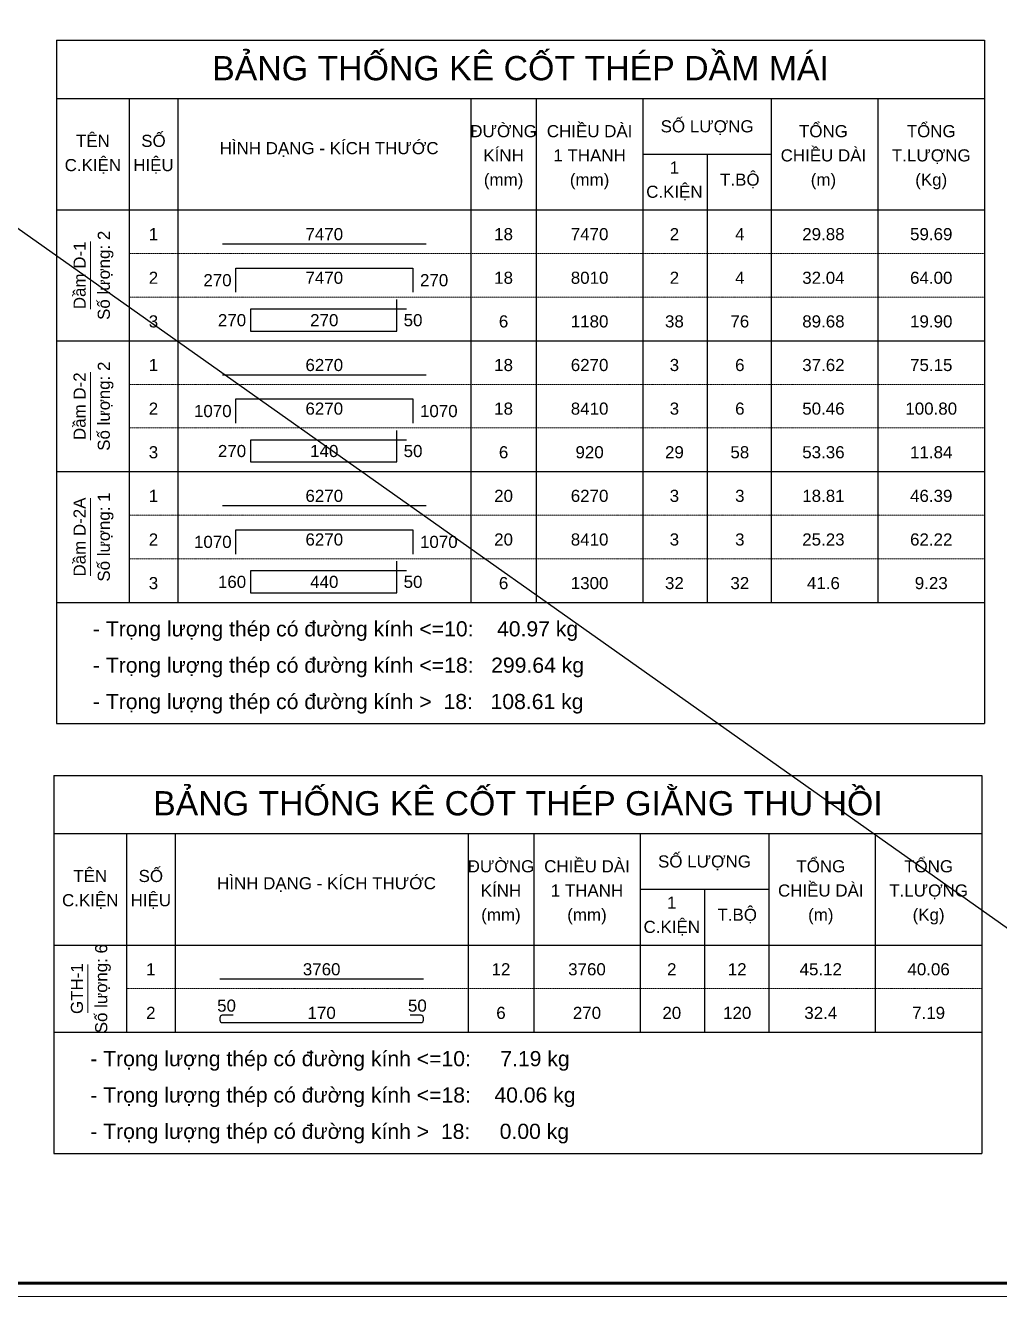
# Model space of a CAD drawing. Header units: millimetres. Extents: x -182770 to 489476, y -561170 to -280028.
# Drawn here: x 394171 to 404223, y -533379 to -520264 of the extents above; entities that cross this region are included whole.
import ezdxf
from ezdxf.enums import TextEntityAlignment as Align

# ---------------------------------------------------------------- set-up
doc = ezdxf.new("R2010")
doc.units = ezdxf.units.MM
doc.header["$MEASUREMENT"] = 0
doc.linetypes.add('HIDDEN', pattern=[0.375, 0.25, -0.125])
doc.layers.get('Defpoints').update_dxf_attribs({"color": 1})
doc.layers.add('KCS_Plotter', color=11, linetype='Continuous', plot=False)
for name, color, linetype, lineweight in [('Khungten_LCDI', 7, 'Continuous', 5), ('LC MANH DUT', 35, 'HIDDEN', 5), ('LC Net dam 1', 30, 'Continuous', 30), ('LC Net thay', 63, 'Continuous', 25), ('LC Text1', 3, 'Continuous', 20)]:
    doc.layers.add(name, color=color, linetype=linetype, lineweight=lineweight)
doc.styles.add('Hoa', font='micross.ttf')
doc.styles.add('Khungten', font='VHAVAN.TTF', dxfattribs={"width": 0.9, "height": 5000})
doc.styles.add('LC 1', font='VHAVANB.TTF')
doc.styles.add('Thuong', font='micross.ttf')
doc.styles.add('Title', font='VHBLACK.TTF', dxfattribs={"width": 0.8})

# ---------------------------------------------------------------- blocks, each defined once
blk = doc.blocks.new('lcdi fix')
at = {"layer": 'Defpoints', "lineweight": 0}
blk.add_lwpolyline([(-1200, -14850), (-1200, 14850), (40800, 14850), (40800, -14850)], close=True, dxfattribs=at)
at = {"layer": 'Khungten_LCDI', "color": 5, "lineweight": 60}
blk.add_lwpolyline([(0, -14650), (0, 14650), (40600, 14650), (40600, -14650)], close=True, dxfattribs=at)
at = {"color": 7, "style": 'Khungten', "width": 0.8}
for tag, p in [('REVISION', (39499, -10746)), ('NGAYHT', (39546, -11609))]:
    blk.add_attdef(tag, text='', height=200, dxfattribs=at).set_placement(p, align=Align.CENTER)
at = {"layer": 'LC Text1', "color": 3, "style": 'LC 1', "width": 1.834006}
for tag, p, p2 in [('TENBANVE1', (36913, -8886), (40339, -8886)), ('TENBANVE2', (36913, -9562), (40339, -9562))]:
    blk.add_attdef(tag, text='', height=250, dxfattribs=at).set_placement(p, p2, align=Align.FIT)
at = {"layer": 'LC Text1', "style": 'Title', "width": 0.7}
blk.add_attdef('SOBANVE', text='', height=250, dxfattribs=at).set_placement((39562, -13896), align=Align.CENTER)

msp = doc.modelspace()

# ---------------------------------------------------------------- linework, layer by layer
at = {"layer": 'KCS_Plotter', "ltscale": 250}
msp.add_line((380276.1, -512588.8), (409676.1, -533378.8), dxfattribs=at)
at = {"layer": 'LC MANH DUT'}
for p, q in [((395242.6, -522617.8), (404067.6, -522617.8)), ((395242.6, -523067.8), (404067.6, -523067.8)), ((395242.6, -523517.8), (404067.6, -523517.8)), ((395242.6, -523967.8), (404067.6, -523967.8)), ((395242.6, -524417.8), (404067.6, -524417.8)), ((395242.6, -524867.8), (404067.6, -524867.8)), ((395242.6, -525317.8), (404067.6, -525317.8)), ((395242.6, -525767.8), (404067.6, -525767.8)), ((395242.6, -526217.8), (404067.6, -526217.8)), ((395215.5, -530202), (404040.5, -530202)), ((395215.5, -530652), (404040.5, -530652))]:
    msp.add_line(p, q, dxfattribs=at)
at = {"layer": 'LC Net dam 1'}
for points in [[(396205.1, -522517.8), (398305.1, -522517.8)], [(396342.6, -523017.8), (396342.6, -522767.8), (398167.6, -522767.8), (398167.6, -523017.8)], [(398105.1, -523192.8), (396492.6, -523192.8), (396492.6, -523417.8), (398005.1, -523417.8), (398005.1, -523092.8)], [(396205.1, -523867.8), (398305.1, -523867.8)], [(396342.6, -524367.8), (396342.6, -524117.8), (398167.6, -524117.8), (398167.6, -524367.8)], [(398105.1, -524542.8), (396492.6, -524542.8), (396492.6, -524767.8), (398005.1, -524767.8), (398005.1, -524442.8)], [(396205.1, -525217.8), (398305.1, -525217.8)], [(396342.6, -525717.8), (396342.6, -525467.8), (398167.6, -525467.8), (398167.6, -525717.8)], [(398105.1, -525892.8), (396492.6, -525892.8), (396492.6, -526117.8), (398005.1, -526117.8), (398005.1, -525792.8)], [(396178, -530102), (398278, -530102)]]:
    msp.add_lwpolyline(points, dxfattribs=at)
msp.add_lwpolyline([(396315.5, -530477), (396203, -530477, 0.4142136), (396178, -530502), (396178, -530527, 0.4142136), (396203, -530552), (398253, -530552, 0.4142136), (398278, -530527), (398278, -530502, 0.4142136), (398253, -530477), (398140.5, -530477)], format="xyb", dxfattribs=at)
at = {"layer": 'LC Net thay'}
for p, q in [((394492.6, -520417.8), (404067.6, -520417.8)), ((394492.6, -520417.8), (394492.6, -527467.8)), ((404067.6, -520417.8), (404067.6, -527467.8)), ((394492.6, -521017.8), (404067.6, -521017.8)), ((395242.6, -521017.8), (395242.6, -526217.8)), ((395742.6, -521017.8), (395742.6, -526217.8)), ((398767.6, -521017.8), (398767.6, -526217.8)), ((399442.6, -521017.8), (399442.6, -526217.8)), ((400542.6, -521017.8), (400542.6, -526217.8)), ((401867.6, -521017.8), (401867.6, -526217.8)), ((402967.6, -521017.8), (402967.6, -526217.8)), ((400542.6, -521592.8), (401867.6, -521592.8)), ((401205.1, -521592.8), (401205.1, -526217.8)), ((394492.6, -522167.8), (404067.6, -522167.8)), ((394492.6, -523517.8), (404067.6, -523517.8)), ((394492.6, -524867.8), (404067.6, -524867.8)), ((394492.6, -526217.8), (404067.6, -526217.8)), ((394492.6, -526217.8), (404067.6, -526217.8)), ((394492.6, -527467.8), (404067.6, -527467.8)), ((394465.5, -528002), (404040.5, -528002)), ((394465.5, -528002), (394465.5, -531902)), ((404040.5, -528002), (404040.5, -531902)), ((394465.5, -528602), (404040.5, -528602)), ((395215.5, -528602), (395215.5, -530652)), ((395715.5, -528602), (395715.5, -530652)), ((398740.5, -528602), (398740.5, -530652)), ((399415.5, -528602), (399415.5, -530652)), ((400515.5, -528602), (400515.5, -530652)), ((401840.5, -528602), (401840.5, -530652)), ((402940.5, -528602), (402940.5, -530652)), ((400515.5, -529177), (401840.5, -529177)), ((401178, -529177), (401178, -530652)), ((394465.5, -529752), (404040.5, -529752)), ((394465.5, -530652), (404040.5, -530652)), ((394465.5, -530652), (404040.5, -530652)), ((394465.5, -531902), (404040.5, -531902))]:
    msp.add_line(p, q, dxfattribs=at)
at = {"layer": 'LC Text1'}
for p, q in [((394842.6, -523192.8), (394842.6, -522492.8)), ((394842.6, -524542.8), (394842.6, -523842.8)), ((394842.6, -525942.8), (394842.6, -525142.8)), ((394815.5, -530452), (394815.5, -529952))]:
    msp.add_line(p, q, dxfattribs=at)

# ---------------------------------------------------------------- block references
at = {"layer": 'LC Net thay', "xscale": 0.7, "yscale": 0.7, "zscale": 0.7}
msp.add_blockref('lcdi fix', (381116.1, -522983.8), dxfattribs=at)

# ---------------------------------------------------------------- texts
at = {"layer": 'LC Text1', "color": 4, "style": 'Hoa'}
for s, p in [('BẢNG THỐNG KÊ CỐT THÉP DẦM MÁI', (399280.1, -520830.3)), ('BẢNG THỐNG KÊ CỐT THÉP GIẰNG THU HỒI', (399253, -528414.5))]:
    msp.add_text(s, height=250, dxfattribs=at).set_placement(p, align=Align.CENTER)
at = {"layer": 'LC Text1'}
for s, style, p in [('ĐƯỜNG', 'Hoa', (399105.1, -521417.8)), ('CHIỀU DÀI', 'Hoa', (399992.6, -521417.8)), ('SỐ LƯỢNG', 'Hoa', (401205.1, -521367.8)), ('TỔNG', 'Hoa', (402405.1, -521417.8)), ('TỔNG', 'Hoa', (403517.6, -521417.8)), ('TÊN', 'Hoa', (394867.6, -521517.8)), ('SỐ', 'Hoa', (395492.6, -521517.8)), ('HÌNH DẠNG - KÍCH THƯỚC', 'Hoa', (397305.1, -521592.8)), ('KÍNH', 'Hoa', (399105.1, -521667.8)), ('1 THANH', 'Hoa', (399992.6, -521667.8)), ('CHIỀU DÀI', 'Hoa', (402405.1, -521667.8)), ('T.LƯỢNG', 'Hoa', (403517.6, -521667.8)), ('C.KIỆN', 'Hoa', (394867.6, -521767.8)), ('HIỆU', 'Hoa', (395492.6, -521767.8)), ('1', 'Hoa', (400867.6, -521792.8)), ('(mm)', 'Thuong', (399105.1, -521917.8)), ('(mm)', 'Thuong', (399992.6, -521917.8)), ('T.BỘ', 'Hoa', (401542.6, -521917.8)), ('(m)', 'Thuong', (402405.1, -521917.8)), ('(Kg)', 'Thuong', (403517.6, -521917.8)), ('C.KIỆN', 'Hoa', (400867.6, -522042.8)), ('ĐƯỜNG', 'Hoa', (399078, -529002)), ('CHIỀU DÀI', 'Hoa', (399965.5, -529002)), ('SỐ LƯỢNG', 'Hoa', (401178, -528952)), ('TỔNG', 'Hoa', (402378, -529002)), ('TỔNG', 'Hoa', (403490.5, -529002)), ('TÊN', 'Hoa', (394840.5, -529102)), ('SỐ', 'Hoa', (395465.5, -529102)), ('HÌNH DẠNG - KÍCH THƯỚC', 'Hoa', (397278, -529177)), ('KÍNH', 'Hoa', (399078, -529252)), ('1 THANH', 'Hoa', (399965.5, -529252)), ('CHIỀU DÀI', 'Hoa', (402378, -529252)), ('T.LƯỢNG', 'Hoa', (403490.5, -529252)), ('C.KIỆN', 'Hoa', (394840.5, -529352)), ('HIỆU', 'Hoa', (395465.5, -529352)), ('1', 'Hoa', (400840.5, -529377)), ('(mm)', 'Thuong', (399078, -529502)), ('(mm)', 'Thuong', (399965.5, -529502)), ('T.BỘ', 'Hoa', (401515.5, -529502)), ('(m)', 'Thuong', (402378, -529502)), ('(Kg)', 'Thuong', (403490.5, -529502)), ('C.KIỆN', 'Hoa', (400840.5, -529627))]:
    msp.add_text(s, height=125, dxfattribs=dict(at, style=style)).set_placement(p, align=Align.CENTER)
at = {"layer": 'LC Text1', "style": 'Hoa'}
for s, p in [('Số lượng: 2', (395042.6, -522842.8)), ('Dầm D-1', (394792.6, -522842.8)), ('Số lượng: 2', (395042.6, -524192.8)), ('Dầm D-2', (394792.6, -524192.8)), ('Số lượng: 1', (395042.6, -525542.8)), ('Dầm D-2A', (394792.6, -525542.8)), ('Số lượng: 6', (395015.5, -530202)), ('GTH-1', (394765.5, -530202))]:
    msp.add_text(s, height=125, rotation=90.00021, dxfattribs=at).set_placement(p, align=Align.CENTER)
for s, p in [('1', (395492.6, -522517.8)), ('7470', (397255.1, -522517.8)), ('18', (399105.1, -522517.8)), ('7470', (399992.6, -522517.8)), ('2', (400867.6, -522517.8)), ('4', (401542.6, -522517.8)), ('29.88', (402405.1, -522517.8)), ('59.69', (403517.6, -522517.8)), ('2', (395492.6, -522967.8)), ('7470', (397255.1, -522967.8)), ('18', (399105.1, -522967.8)), ('3', (395492.6, -523417.8)), ('270', (397255.1, -523405.3)), ('6', (399105.1, -523417.8)), ('1', (395492.6, -523867.8)), ('6270', (397255.1, -523867.8)), ('18', (399105.1, -523867.8)), ('6270', (399992.6, -523867.8)), ('3', (400867.6, -523867.8)), ('6', (401542.6, -523867.8)), ('37.62', (402405.1, -523867.8)), ('75.15', (403517.6, -523867.8)), ('2', (395492.6, -524317.8)), ('6270', (397255.1, -524317.8)), ('18', (399105.1, -524317.8)), ('3', (395492.6, -524767.8)), ('140', (397255.1, -524755.3)), ('6', (399105.1, -524767.8)), ('1', (395492.6, -525217.8)), ('6270', (397255.1, -525217.8)), ('20', (399105.1, -525217.8)), ('6270', (399992.6, -525217.8)), ('3', (400867.6, -525217.8)), ('3', (401542.6, -525217.8)), ('18.81', (402405.1, -525217.8)), ('46.39', (403517.6, -525217.8)), ('2', (395492.6, -525667.8)), ('6270', (397255.1, -525667.8)), ('20', (399105.1, -525667.8)), ('3', (395492.6, -526117.8)), ('440', (397255.1, -526105.3)), ('6', (399105.1, -526117.8)), ('1', (395465.5, -530102)), ('3760', (397228, -530102)), ('12', (399078, -530102)), ('3760', (399965.5, -530102)), ('2', (400840.5, -530102)), ('12', (401515.5, -530102)), ('45.12', (402378, -530102)), ('40.06', (403490.5, -530102)), ('50', (396246.7, -530477)), ('50', (398215.5, -530477)), ('2', (395465.5, -530552)), ('170', (397228, -530552)), ('6', (399078, -530552))]:
    msp.add_text(s, height=125, dxfattribs=at).set_placement(p, align=Align.BOTTOM_CENTER)
for s, p in [('270', (396298.9, -522992.8)), ('270', (396448.9, -523405.3)), ('1070', (396298.9, -524342.8)), ('270', (396448.9, -524755.3)), ('1070', (396298.9, -525692.8)), ('160', (396448.9, -526105.3))]:
    msp.add_text(s, height=125, dxfattribs=at).set_placement(p, align=Align.BOTTOM_RIGHT)
for s, p in [('270', (398242.6, -522992.8)), ('50', (398073.9, -523405.3)), ('1070', (398242.6, -524342.8)), ('50', (398073.9, -524755.3)), ('1070', (398242.6, -525692.8)), ('50', (398073.9, -526105.3))]:
    msp.add_text(s, height=125, dxfattribs=at).set_placement(p, align=Align.BOTTOM_LEFT)
at = {"layer": 'LC Text1', "color": 7, "style": 'Hoa'}
for s, p in [('8010', (399992.6, -522967.8)), ('2', (400867.6, -522967.8)), ('4', (401542.6, -522967.8)), ('32.04', (402405.1, -522967.8)), ('64.00', (403517.6, -522967.8)), ('1180', (399992.6, -523417.8)), ('38', (400867.6, -523417.8)), ('76', (401542.6, -523417.8)), ('89.68', (402405.1, -523417.8)), ('19.90', (403517.6, -523417.8)), ('8410', (399992.6, -524317.8)), ('3', (400867.6, -524317.8)), ('6', (401542.6, -524317.8)), ('50.46', (402405.1, -524317.8)), ('100.80', (403517.6, -524317.8)), ('920', (399992.6, -524767.8)), ('29', (400867.6, -524767.8)), ('58', (401542.6, -524767.8)), ('53.36', (402405.1, -524767.8)), ('11.84', (403517.6, -524767.8)), ('8410', (399992.6, -525667.8)), ('3', (400867.6, -525667.8)), ('3', (401542.6, -525667.8)), ('25.23', (402405.1, -525667.8)), ('62.22', (403517.6, -525667.8)), ('1300', (399992.6, -526117.8)), ('32', (400867.6, -526117.8)), ('32', (401542.6, -526117.8)), ('41.6', (402405.1, -526117.8)), ('9.23', (403517.6, -526117.8)), ('270', (399965.5, -530552)), ('20', (400840.5, -530552)), ('120', (401515.5, -530552)), ('32.4', (402378, -530552)), ('7.19', (403490.5, -530552))]:
    msp.add_text(s, height=125, dxfattribs=at).set_placement(p, align=Align.BOTTOM_CENTER)
at = {"layer": 'LC Text1', "style": 'Hoa'}
for s, p in [('- Trọng lượng thép có đường kính <=10:    40.97 kg', (394867.6, -526567.8)), ('- Trọng lượng thép có đường kính <=18:   299.64 kg', (394867.6, -526942.8)), ('- Trọng lượng thép có đường kính >  18:   108.61 kg', (394867.6, -527317.8)), ('- Trọng lượng thép có đường kính <=10:     7.19 kg', (394840.5, -531002)), ('- Trọng lượng thép có đường kính <=18:    40.06 kg', (394840.5, -531377)), ('- Trọng lượng thép có đường kính >  18:     0.00 kg', (394840.5, -531752))]:
    msp.add_text(s, height=156.25, dxfattribs=at).set_placement(p)

doc.saveas('drawing.dxf')
